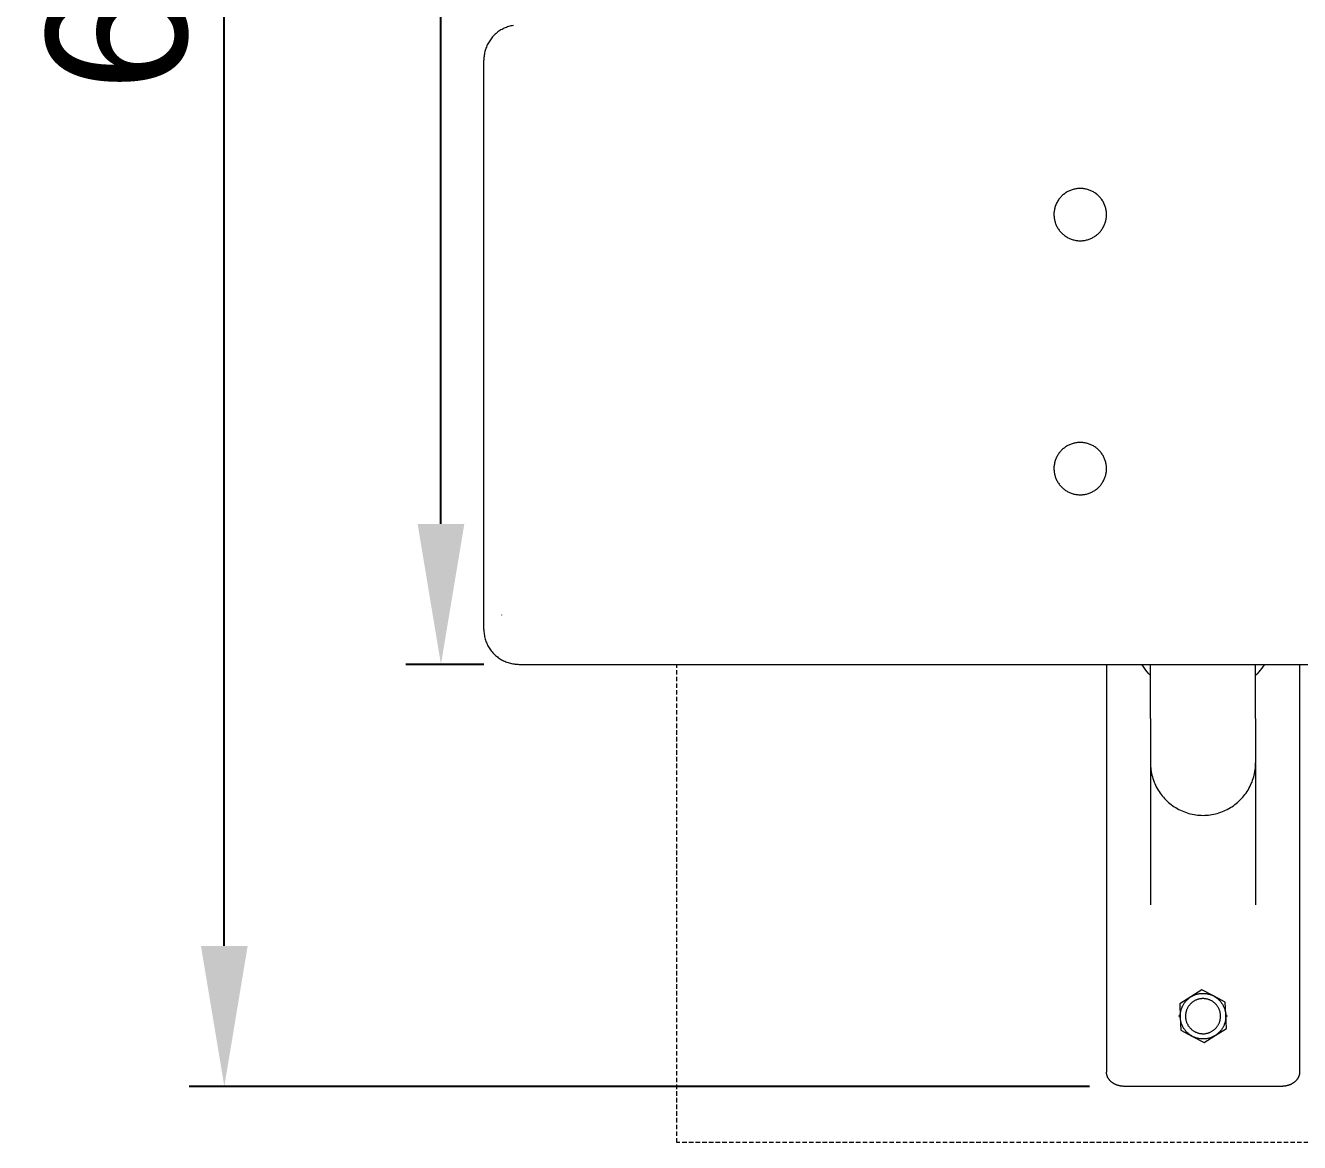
# Model space of a CAD drawing. Header units: millimetres. Extents: x -67 to 4862, y -244 to 3199.
# Drawn here: x -66.9 to 296.3, y 1028.8 to 1347.1 of the extents above; entities that cross this region are included whole.
import ezdxf

# ---------------------------------------------------------------- set-up
doc = ezdxf.new("R2010")
doc.units = ezdxf.units.MM
doc.linetypes.add('HIDDEN', pattern=[1.905, 1.27, -0.635])
for name, color, linetype, lineweight in [('ZANO_R', 7, 'Continuous', 0), ('ZANO_R_przerywana', 7, 'HIDDEN', 0), ('ZANO_W', 1, 'Continuous', 0)]:
    doc.layers.add(name, color=color, linetype=linetype, lineweight=lineweight)
doc.styles.add('Arial', font='arial.ttf')
doc.styles.get("Standard").update_dxf_attribs({"font": 'ARIALUNI.TTF'})
doc.dimstyles.new('pl i ang', dxfattribs={"dimtxt": 50, "dimasz": 50, "dimexe": 1.25, "dimexo": 0.625, "dimgap": 10, "dimtad": 1, "dimtoh": 1, "dimtxsty": 'Standard', "dimcen": 2.5, "dimclrd": 1, "dimclre": 1, "dimclrt": 1, "dimadec": 0, "dimazin": 0, "dimtfac": 1, "dimtmove": 0, "dimatfit": 3, "dimfxl": 1, "dimarcsym": 1})

# ---------------------------------------------------------------- blocks, each defined once
blk = doc.blocks.new('*D393')
at = {"layer": 'ZANO_W', "color": 1, "lineweight": -2}
for p, q in [((63.75, 1643.18), (41.53, 1643.18)), ((51.53, 1205.05), (51.53, 1603.18)), ((63.75, 1165.05), (41.53, 1165.05))]:
    blk.add_line(p, q, dxfattribs=at)
at = {"layer": 'ZANO_W', "color": 1}
for points in [[(58.2, 1603.18), (44.87, 1603.18), (51.53, 1643.18)], [(44.87, 1205.05), (58.2, 1205.05), (51.53, 1165.05)]]:
    blk.add_solid(points, dxfattribs=at)
at = {"layer": 'ZANO_W', "color": 1, "insert": (21.11, 1404.12), "char_height": 40, "attachment_point": 5, "rotation": 90, "style": 'Arial'}
blk.add_mtext('478', dxfattribs=at)
blk = doc.blocks.new('*D395')
at = {"layer": 'ZANO_W', "color": 1, "lineweight": -2}
for p, q in [((236.38, 1704.8), (-20.22, 1704.8)), ((-10.22, 1084.8), (-10.22, 1664.8)), ((236.38, 1044.8), (-20.22, 1044.8))]:
    blk.add_line(p, q, dxfattribs=at)
at = {"layer": 'ZANO_W', "color": 1}
for points in [[(-3.56, 1664.8), (-16.89, 1664.8), (-10.22, 1704.8)], [(-16.89, 1084.8), (-3.56, 1084.8), (-10.22, 1044.8)]]:
    blk.add_solid(points, dxfattribs=at)
at = {"layer": 'ZANO_W', "color": 1, "insert": (-40.65, 1374.8), "char_height": 40, "attachment_point": 5, "rotation": 90, "style": 'Arial'}
blk.add_mtext('660', dxfattribs=at)

msp = doc.modelspace()

# ---------------------------------------------------------------- linework, layer by layer
at = {"layer": 'ZANO_R'}
for p, q in [((66.26, 1343.85), (66.04, 1343.59)), ((66.49, 1344.1), (66.26, 1343.85)), ((66.73, 1344.35), (66.49, 1344.1)), ((66.98, 1344.58), (66.73, 1344.35)), ((67.24, 1344.81), (66.98, 1344.58)), ((67.5, 1345.03), (67.24, 1344.81)), ((67.78, 1345.24), (67.5, 1345.03)), ((68.05, 1345.44), (67.78, 1345.24)), ((68.34, 1345.63), (68.05, 1345.44)), ((68.63, 1345.81), (68.34, 1345.63)), ((68.93, 1345.98), (68.63, 1345.81)), ((69.24, 1346.14), (68.93, 1345.98)), ((69.54, 1346.29), (69.24, 1346.14)), ((69.86, 1346.43), (69.54, 1346.29)), ((70.18, 1346.56), (69.86, 1346.43)), ((70.5, 1346.67), (70.18, 1346.56)), ((70.83, 1346.78), (70.5, 1346.67)), ((71.16, 1346.87), (70.83, 1346.78)), ((71.49, 1346.96), (71.16, 1346.87)), ((71.83, 1347.03), (71.49, 1346.96)), ((72.17, 1347.09), (71.83, 1347.03)), ((64.23, 1340.29), (64.13, 1339.97)), ((64.34, 1340.62), (64.23, 1340.29)), ((64.47, 1340.94), (64.34, 1340.62)), ((64.6, 1341.26), (64.47, 1340.94)), ((64.74, 1341.57), (64.6, 1341.26)), ((64.9, 1341.88), (64.74, 1341.57)), ((65.06, 1342.18), (64.9, 1341.88)), ((65.24, 1342.47), (65.06, 1342.18)), ((65.42, 1342.76), (65.24, 1342.47)), ((65.62, 1343.04), (65.42, 1342.76)), ((65.82, 1343.32), (65.62, 1343.04)), ((66.04, 1343.59), (65.82, 1343.32)), ((63.76, 1337.6), (63.75, 1337.25)), ((63.75, 1178.49), (63.75, 1337.25)), ((63.78, 1337.94), (63.76, 1337.6)), ((63.81, 1338.28), (63.78, 1337.94)), ((63.85, 1338.62), (63.81, 1338.28)), ((63.9, 1338.96), (63.85, 1338.62)), ((63.97, 1339.3), (63.9, 1338.96)), ((64.04, 1339.63), (63.97, 1339.3)), ((64.13, 1339.97), (64.04, 1339.63)), ((230.94, 1300.11), (230.7, 1300.01)), ((230.95, 1300.11), (230.71, 1300.01)), ((231.19, 1300.2), (230.94, 1300.11)), ((231.19, 1300.21), (230.95, 1300.11)), ((231.44, 1300.29), (231.19, 1300.21)), ((231.44, 1300.29), (231.19, 1300.2)), ((231.69, 1300.37), (231.44, 1300.29)), ((231.69, 1300.37), (231.44, 1300.29)), ((231.94, 1300.44), (231.69, 1300.37)), ((231.94, 1300.43), (231.69, 1300.37)), ((232.2, 1300.49), (231.94, 1300.44)), ((232.19, 1300.49), (231.94, 1300.43)), ((232.45, 1300.54), (232.19, 1300.49)), ((232.45, 1300.54), (232.2, 1300.49)), ((232.71, 1300.58), (232.45, 1300.54)), ((232.71, 1300.58), (232.45, 1300.54)), ((232.97, 1300.61), (232.71, 1300.58)), ((232.97, 1300.61), (232.71, 1300.58)), ((233.23, 1300.64), (232.97, 1300.61)), ((233.23, 1300.64), (232.97, 1300.61)), ((233.49, 1300.65), (233.23, 1300.64)), ((233.49, 1300.65), (233.23, 1300.64)), ((233.75, 1300.65), (233.49, 1300.65)), ((233.75, 1300.65), (233.49, 1300.65)), ((234.01, 1300.65), (233.75, 1300.65)), ((234.01, 1300.65), (233.75, 1300.65)), ((234.27, 1300.64), (234.01, 1300.65)), ((234.28, 1300.64), (234.01, 1300.65)), ((234.53, 1300.61), (234.27, 1300.64)), ((234.54, 1300.61), (234.28, 1300.64)), ((234.79, 1300.58), (234.53, 1300.61)), ((234.8, 1300.58), (234.54, 1300.61)), ((235.05, 1300.54), (234.79, 1300.58)), ((235.05, 1300.54), (234.8, 1300.58)), ((235.31, 1300.49), (235.05, 1300.54)), ((235.31, 1300.49), (235.05, 1300.54)), ((235.56, 1300.44), (235.31, 1300.49)), ((235.57, 1300.43), (235.31, 1300.49)), ((235.82, 1300.37), (235.56, 1300.44)), ((235.82, 1300.37), (235.57, 1300.43)), ((236.07, 1300.29), (235.82, 1300.37)), ((236.07, 1300.29), (235.82, 1300.37)), ((236.31, 1300.21), (236.07, 1300.29)), ((236.32, 1300.2), (236.07, 1300.29)), ((236.56, 1300.11), (236.31, 1300.21)), ((236.56, 1300.11), (236.32, 1300.2)), ((236.8, 1300.01), (236.56, 1300.11)), ((236.8, 1300.01), (236.56, 1300.11)), ((227.01, 1296.45), (226.9, 1296.22)), ((227.02, 1296.47), (226.91, 1296.23)), ((227.13, 1296.69), (227.01, 1296.45)), ((227.14, 1296.7), (227.02, 1296.47)), ((227.26, 1296.92), (227.13, 1296.69)), ((227.26, 1296.93), (227.14, 1296.7)), ((227.4, 1297.15), (227.26, 1296.93)), ((227.39, 1297.14), (227.26, 1296.92)), ((227.53, 1297.36), (227.39, 1297.14)), ((227.54, 1297.37), (227.4, 1297.15)), ((227.68, 1297.57), (227.53, 1297.36)), ((227.69, 1297.58), (227.54, 1297.37)), ((227.84, 1297.78), (227.68, 1297.57)), ((227.85, 1297.79), (227.69, 1297.58)), ((228.01, 1297.98), (227.84, 1297.78)), ((228.01, 1297.99), (227.85, 1297.79)), ((228.19, 1298.19), (228.01, 1297.99)), ((228.18, 1298.18), (228.01, 1297.98)), ((228.36, 1298.37), (228.18, 1298.18)), ((228.36, 1298.38), (228.19, 1298.19)), ((228.55, 1298.57), (228.36, 1298.38)), ((228.54, 1298.56), (228.36, 1298.37)), ((228.73, 1298.74), (228.54, 1298.56)), ((228.74, 1298.74), (228.55, 1298.57)), ((228.93, 1298.91), (228.73, 1298.74)), ((228.94, 1298.91), (228.74, 1298.74)), ((229.14, 1299.07), (228.93, 1298.91)), ((229.14, 1299.08), (228.94, 1298.91)), ((229.35, 1299.23), (229.14, 1299.08)), ((229.35, 1299.23), (229.14, 1299.07)), ((229.57, 1299.38), (229.35, 1299.23)), ((229.56, 1299.38), (229.35, 1299.23)), ((229.78, 1299.52), (229.56, 1299.38)), ((229.78, 1299.53), (229.57, 1299.38)), ((230.01, 1299.66), (229.78, 1299.53)), ((230, 1299.65), (229.78, 1299.52)), ((230.23, 1299.78), (230, 1299.65)), ((230.24, 1299.79), (230.01, 1299.66)), ((230.47, 1299.9), (230.23, 1299.78)), ((230.47, 1299.9), (230.24, 1299.79)), ((230.71, 1300.01), (230.47, 1299.9)), ((230.7, 1300.01), (230.47, 1299.9)), ((237.03, 1299.9), (236.8, 1300.01)), ((237.04, 1299.9), (236.8, 1300.01)), ((237.27, 1299.79), (237.03, 1299.9)), ((237.27, 1299.78), (237.04, 1299.9)), ((237.5, 1299.66), (237.27, 1299.79)), ((237.5, 1299.65), (237.27, 1299.78)), ((237.72, 1299.53), (237.5, 1299.66)), ((237.73, 1299.52), (237.5, 1299.65)), ((237.94, 1299.38), (237.72, 1299.53)), ((237.95, 1299.38), (237.73, 1299.52)), ((238.15, 1299.23), (237.94, 1299.38)), ((238.16, 1299.23), (237.95, 1299.38)), ((238.36, 1299.08), (238.15, 1299.23)), ((238.37, 1299.07), (238.16, 1299.23)), ((238.57, 1298.91), (238.36, 1299.08)), ((238.57, 1298.91), (238.37, 1299.07)), ((238.76, 1298.74), (238.57, 1298.91)), ((238.77, 1298.74), (238.57, 1298.91)), ((238.96, 1298.57), (238.76, 1298.74)), ((238.96, 1298.56), (238.77, 1298.74)), ((239.14, 1298.38), (238.96, 1298.57)), ((239.15, 1298.37), (238.96, 1298.56)), ((239.32, 1298.19), (239.14, 1298.38)), ((239.33, 1298.18), (239.15, 1298.37)), ((239.49, 1297.99), (239.32, 1298.19)), ((239.5, 1297.98), (239.33, 1298.18)), ((239.66, 1297.79), (239.49, 1297.99)), ((239.66, 1297.78), (239.5, 1297.98)), ((239.81, 1297.58), (239.66, 1297.79)), ((239.82, 1297.57), (239.66, 1297.78)), ((239.96, 1297.37), (239.81, 1297.58)), ((239.97, 1297.36), (239.82, 1297.57)), ((240.11, 1297.15), (239.96, 1297.37)), ((240.11, 1297.14), (239.97, 1297.36)), ((240.24, 1296.93), (240.11, 1297.15)), ((240.25, 1296.92), (240.11, 1297.14)), ((240.37, 1296.7), (240.24, 1296.93)), ((240.38, 1296.69), (240.25, 1296.92)), ((240.49, 1296.47), (240.37, 1296.7)), ((240.5, 1296.45), (240.38, 1296.69)), ((240.6, 1296.23), (240.49, 1296.47)), ((240.61, 1296.22), (240.5, 1296.45)), ((226.26, 1293.45), (226.25, 1293.19)), ((226.25, 1293.19), (226.26, 1292.93)), ((226.27, 1293.71), (226.26, 1293.45)), ((226.26, 1292.93), (226.28, 1292.67)), ((226.3, 1293.97), (226.27, 1293.71)), ((226.33, 1294.23), (226.3, 1293.97)), ((226.37, 1294.49), (226.33, 1294.23)), ((226.42, 1294.74), (226.37, 1294.49)), ((226.48, 1295), (226.42, 1294.74)), ((226.49, 1295.06), (226.45, 1294.89)), ((226.55, 1295.25), (226.48, 1295)), ((226.54, 1295.23), (226.49, 1295.06)), ((226.62, 1295.49), (226.54, 1295.23)), ((226.62, 1295.5), (226.55, 1295.25)), ((226.71, 1295.75), (226.62, 1295.5)), ((226.7, 1295.73), (226.62, 1295.49)), ((226.8, 1295.98), (226.7, 1295.73)), ((226.8, 1295.99), (226.71, 1295.75)), ((226.91, 1296.23), (226.8, 1295.99)), ((226.9, 1296.22), (226.8, 1295.98)), ((240.7, 1295.99), (240.6, 1296.23)), ((240.71, 1295.98), (240.61, 1296.22)), ((240.8, 1295.75), (240.7, 1295.99)), ((240.8, 1295.73), (240.71, 1295.98)), ((240.88, 1295.5), (240.8, 1295.75)), ((240.89, 1295.49), (240.8, 1295.73)), ((240.96, 1295.25), (240.88, 1295.5)), ((240.97, 1295.23), (240.89, 1295.49)), ((241.03, 1295), (240.96, 1295.25)), ((241.01, 1295.06), (240.96, 1295.23)), ((241.05, 1294.89), (241.01, 1295.06)), ((241.09, 1294.74), (241.03, 1295)), ((241.14, 1294.49), (241.09, 1294.74)), ((241.18, 1294.23), (241.14, 1294.49)), ((241.21, 1293.97), (241.18, 1294.23)), ((241.23, 1293.71), (241.21, 1293.97)), ((241.25, 1293.45), (241.23, 1293.71)), ((241.23, 1292.67), (241.25, 1292.93)), ((241.25, 1293.19), (241.25, 1293.45)), ((241.25, 1292.93), (241.25, 1293.19)), ((226.28, 1292.67), (226.3, 1292.41)), ((226.3, 1292.41), (226.33, 1292.15)), ((226.33, 1292.15), (226.38, 1291.89)), ((226.38, 1291.89), (226.43, 1291.64)), ((226.43, 1291.64), (226.49, 1291.38)), ((226.49, 1291.38), (226.56, 1291.13)), ((226.56, 1291.13), (226.64, 1290.89)), ((226.64, 1290.89), (226.72, 1290.64)), ((226.72, 1290.64), (226.82, 1290.4)), ((226.82, 1290.4), (226.92, 1290.16)), ((226.92, 1290.16), (227.03, 1289.92)), ((227.03, 1289.92), (227.15, 1289.69)), ((227.15, 1289.69), (227.28, 1289.46)), ((227.28, 1289.46), (227.41, 1289.24)), ((227.41, 1289.24), (227.56, 1289.02)), ((239.95, 1289.02), (240.09, 1289.24)), ((240.09, 1289.24), (240.23, 1289.46)), ((240.23, 1289.46), (240.35, 1289.69)), ((240.35, 1289.69), (240.47, 1289.92)), ((240.47, 1289.92), (240.59, 1290.16)), ((240.59, 1290.16), (240.69, 1290.4)), ((240.69, 1290.4), (240.78, 1290.64)), ((240.78, 1290.64), (240.87, 1290.89)), ((240.87, 1290.89), (240.95, 1291.13)), ((240.95, 1291.13), (241.02, 1291.38)), ((241.02, 1291.38), (241.08, 1291.64)), ((241.08, 1291.64), (241.13, 1291.89)), ((241.13, 1291.89), (241.17, 1292.15)), ((241.17, 1292.15), (241.21, 1292.41)), ((241.21, 1292.41), (241.23, 1292.67)), ((227.56, 1289.02), (227.71, 1288.81)), ((227.71, 1288.81), (227.86, 1288.6)), ((227.86, 1288.6), (228.03, 1288.4)), ((228.03, 1288.4), (228.2, 1288.21)), ((228.2, 1288.21), (228.38, 1288.02)), ((228.38, 1288.02), (228.56, 1287.83)), ((228.56, 1287.83), (228.76, 1287.66)), ((228.76, 1287.66), (228.95, 1287.49)), ((228.95, 1287.49), (229.16, 1287.32)), ((229.16, 1287.32), (229.36, 1287.17)), ((229.36, 1287.17), (229.58, 1287.02)), ((229.58, 1287.02), (229.8, 1286.88)), ((229.8, 1286.88), (230.02, 1286.74)), ((230.02, 1286.74), (230.25, 1286.62)), ((230.25, 1286.62), (230.48, 1286.5)), ((230.48, 1286.5), (230.72, 1286.39)), ((230.72, 1286.39), (230.96, 1286.29)), ((230.96, 1286.29), (231.2, 1286.2)), ((231.2, 1286.2), (231.45, 1286.11)), ((231.45, 1286.11), (231.7, 1286.04)), ((231.7, 1286.04), (231.95, 1285.97)), ((231.95, 1285.97), (232.2, 1285.91)), ((232.2, 1285.91), (232.46, 1285.86)), ((232.46, 1285.86), (232.71, 1285.82)), ((232.71, 1285.82), (232.97, 1285.79)), ((232.97, 1285.79), (233.23, 1285.77)), ((233.23, 1285.77), (233.49, 1285.75)), ((233.49, 1285.75), (233.75, 1285.75)), ((233.75, 1285.75), (234.01, 1285.75)), ((234.01, 1285.75), (234.27, 1285.77)), ((234.27, 1285.77), (234.53, 1285.79)), ((234.53, 1285.79), (234.79, 1285.82)), ((234.79, 1285.82), (235.05, 1285.86)), ((235.05, 1285.86), (235.3, 1285.91)), ((235.3, 1285.91), (235.56, 1285.97)), ((235.56, 1285.97), (235.81, 1286.04)), ((235.81, 1286.04), (236.06, 1286.11)), ((236.06, 1286.11), (236.3, 1286.2)), ((236.3, 1286.2), (236.55, 1286.29)), ((236.55, 1286.29), (236.79, 1286.39)), ((236.79, 1286.39), (237.02, 1286.5)), ((237.02, 1286.5), (237.26, 1286.62)), ((237.26, 1286.62), (237.48, 1286.74)), ((237.48, 1286.74), (237.71, 1286.88)), ((237.71, 1286.88), (237.93, 1287.02)), ((237.93, 1287.02), (238.14, 1287.17)), ((238.14, 1287.17), (238.35, 1287.32)), ((238.35, 1287.32), (238.55, 1287.49)), ((238.55, 1287.49), (238.75, 1287.66)), ((238.75, 1287.66), (238.94, 1287.83)), ((238.94, 1287.83), (239.13, 1288.02)), ((239.13, 1288.02), (239.3, 1288.21)), ((239.3, 1288.21), (239.48, 1288.4)), ((239.48, 1288.4), (239.64, 1288.6)), ((239.64, 1288.6), (239.8, 1288.81)), ((239.8, 1288.81), (239.95, 1289.02)), ((230.47, 1227.51), (230.24, 1227.39)), ((230.71, 1227.62), (230.47, 1227.51)), ((230.95, 1227.72), (230.71, 1227.62)), ((231.19, 1227.82), (230.95, 1227.72)), ((231.44, 1227.9), (231.19, 1227.82)), ((231.69, 1227.98), (231.44, 1227.9)), ((231.94, 1228.04), (231.69, 1227.98)), ((232.2, 1228.1), (231.94, 1228.04)), ((232.45, 1228.15), (232.2, 1228.1)), ((232.71, 1228.19), (232.45, 1228.15)), ((232.97, 1228.22), (232.71, 1228.19)), ((233.23, 1228.24), (232.97, 1228.22)), ((233.49, 1228.26), (233.23, 1228.24)), ((233.75, 1228.26), (233.49, 1228.26)), ((234.01, 1228.26), (233.75, 1228.26)), ((234.27, 1228.24), (234.01, 1228.26)), ((234.53, 1228.22), (234.27, 1228.24)), ((234.79, 1228.19), (234.53, 1228.22)), ((235.05, 1228.15), (234.79, 1228.19)), ((235.31, 1228.1), (235.05, 1228.15)), ((235.56, 1228.04), (235.31, 1228.1)), ((235.82, 1227.98), (235.56, 1228.04)), ((236.07, 1227.9), (235.82, 1227.98)), ((236.31, 1227.82), (236.07, 1227.9)), ((236.56, 1227.72), (236.31, 1227.82)), ((236.8, 1227.62), (236.56, 1227.72)), ((237.03, 1227.51), (236.8, 1227.62)), ((237.27, 1227.39), (237.03, 1227.51)), ((226.91, 1223.84), (226.8, 1223.6)), ((227.02, 1224.07), (226.91, 1223.84)), ((227.14, 1224.31), (227.02, 1224.07)), ((227.26, 1224.53), (227.14, 1224.31)), ((227.4, 1224.76), (227.26, 1224.53)), ((227.54, 1224.98), (227.4, 1224.76)), ((227.69, 1225.19), (227.54, 1224.98)), ((227.85, 1225.4), (227.69, 1225.19)), ((228.01, 1225.6), (227.85, 1225.4)), ((228.19, 1225.8), (228.01, 1225.6)), ((228.36, 1225.99), (228.19, 1225.8)), ((228.55, 1226.17), (228.36, 1225.99)), ((228.74, 1226.35), (228.55, 1226.17)), ((228.94, 1226.52), (228.74, 1226.35)), ((229.14, 1226.69), (228.94, 1226.52)), ((229.35, 1226.84), (229.14, 1226.69)), ((229.57, 1226.99), (229.35, 1226.84)), ((229.78, 1227.13), (229.57, 1226.99)), ((230.01, 1227.27), (229.78, 1227.13)), ((230.24, 1227.39), (230.01, 1227.27)), ((237.5, 1227.27), (237.27, 1227.39)), ((237.72, 1227.13), (237.5, 1227.27)), ((237.94, 1226.99), (237.72, 1227.13)), ((238.15, 1226.84), (237.94, 1226.99)), ((238.36, 1226.69), (238.15, 1226.84)), ((238.57, 1226.52), (238.36, 1226.69)), ((238.76, 1226.35), (238.57, 1226.52)), ((238.96, 1226.17), (238.76, 1226.35)), ((239.14, 1225.99), (238.96, 1226.17)), ((239.32, 1225.8), (239.14, 1225.99)), ((239.49, 1225.6), (239.32, 1225.8)), ((239.66, 1225.4), (239.49, 1225.6)), ((239.81, 1225.19), (239.66, 1225.4)), ((239.96, 1224.98), (239.81, 1225.19)), ((240.11, 1224.76), (239.96, 1224.98)), ((240.24, 1224.53), (240.11, 1224.76)), ((240.37, 1224.31), (240.24, 1224.53)), ((240.49, 1224.07), (240.37, 1224.31)), ((240.6, 1223.84), (240.49, 1224.07)), ((240.7, 1223.6), (240.6, 1223.84)), ((226.26, 1221.06), (226.25, 1220.8)), ((226.25, 1220.8), (226.26, 1220.54)), ((226.27, 1221.32), (226.26, 1221.06)), ((226.26, 1220.54), (226.28, 1220.28)), ((226.3, 1221.58), (226.27, 1221.32)), ((226.28, 1220.28), (226.3, 1220.02)), ((226.33, 1221.84), (226.3, 1221.58)), ((226.37, 1222.09), (226.33, 1221.84)), ((226.42, 1222.35), (226.37, 1222.09)), ((226.48, 1222.61), (226.42, 1222.35)), ((226.49, 1222.67), (226.45, 1222.49)), ((226.55, 1222.86), (226.48, 1222.61)), ((226.54, 1222.84), (226.49, 1222.67)), ((226.62, 1223.11), (226.55, 1222.86)), ((226.71, 1223.35), (226.62, 1223.11)), ((226.8, 1223.6), (226.71, 1223.35)), ((240.8, 1223.35), (240.7, 1223.6)), ((240.88, 1223.11), (240.8, 1223.35)), ((240.96, 1222.86), (240.88, 1223.11)), ((241.03, 1222.61), (240.96, 1222.86)), ((241.01, 1222.67), (240.96, 1222.84)), ((241.05, 1222.49), (241.01, 1222.67)), ((241.09, 1222.35), (241.03, 1222.61)), ((241.14, 1222.09), (241.09, 1222.35)), ((241.18, 1221.84), (241.14, 1222.09)), ((241.21, 1221.58), (241.18, 1221.84)), ((241.23, 1221.32), (241.21, 1221.58)), ((241.21, 1220.02), (241.23, 1220.28)), ((241.25, 1221.06), (241.23, 1221.32)), ((241.23, 1220.28), (241.25, 1220.54)), ((241.25, 1220.8), (241.25, 1221.06)), ((241.25, 1220.54), (241.25, 1220.8)), ((226.3, 1220.02), (226.33, 1219.76)), ((226.33, 1219.76), (226.38, 1219.5)), ((226.38, 1219.5), (226.43, 1219.25)), ((226.43, 1219.25), (226.49, 1218.99)), ((226.49, 1218.99), (226.56, 1218.74)), ((226.56, 1218.74), (226.64, 1218.49)), ((226.64, 1218.49), (226.72, 1218.25)), ((226.72, 1218.25), (226.82, 1218)), ((226.82, 1218), (226.92, 1217.77)), ((226.92, 1217.77), (227.03, 1217.53)), ((227.03, 1217.53), (227.15, 1217.3)), ((227.15, 1217.3), (227.28, 1217.07)), ((227.28, 1217.07), (227.41, 1216.85)), ((227.41, 1216.85), (227.56, 1216.63)), ((227.56, 1216.63), (227.71, 1216.42)), ((239.8, 1216.42), (239.95, 1216.63)), ((239.95, 1216.63), (240.09, 1216.85)), ((240.09, 1216.85), (240.23, 1217.07)), ((240.23, 1217.07), (240.35, 1217.3)), ((240.35, 1217.3), (240.47, 1217.53)), ((240.47, 1217.53), (240.59, 1217.77)), ((240.59, 1217.77), (240.69, 1218)), ((240.69, 1218), (240.78, 1218.25)), ((240.78, 1218.25), (240.87, 1218.49)), ((240.87, 1218.49), (240.95, 1218.74)), ((240.95, 1218.74), (241.02, 1218.99)), ((241.02, 1218.99), (241.08, 1219.25)), ((241.08, 1219.25), (241.13, 1219.5)), ((241.13, 1219.5), (241.17, 1219.76)), ((241.17, 1219.76), (241.21, 1220.02)), ((227.71, 1216.42), (227.86, 1216.21)), ((227.86, 1216.21), (228.03, 1216.01)), ((228.03, 1216.01), (228.2, 1215.81)), ((228.2, 1215.81), (228.38, 1215.62)), ((228.38, 1215.62), (228.56, 1215.44)), ((228.56, 1215.44), (228.76, 1215.26)), ((228.76, 1215.26), (228.95, 1215.09)), ((228.95, 1215.09), (229.16, 1214.93)), ((229.16, 1214.93), (229.36, 1214.78)), ((229.36, 1214.78), (229.58, 1214.63)), ((229.58, 1214.63), (229.8, 1214.49)), ((229.8, 1214.49), (230.02, 1214.35)), ((230.02, 1214.35), (230.25, 1214.23)), ((230.25, 1214.23), (230.48, 1214.11)), ((230.48, 1214.11), (230.72, 1214)), ((230.72, 1214), (230.96, 1213.9)), ((230.96, 1213.9), (231.2, 1213.81)), ((231.2, 1213.81), (231.45, 1213.72)), ((231.45, 1213.72), (231.7, 1213.65)), ((231.7, 1213.65), (231.95, 1213.58)), ((231.95, 1213.58), (232.2, 1213.52)), ((232.2, 1213.52), (232.46, 1213.47)), ((232.46, 1213.47), (232.71, 1213.43)), ((232.71, 1213.43), (232.97, 1213.4)), ((232.97, 1213.4), (233.23, 1213.38)), ((233.23, 1213.38), (233.49, 1213.36)), ((233.49, 1213.36), (233.75, 1213.36)), ((233.75, 1213.36), (234.01, 1213.36)), ((234.01, 1213.36), (234.27, 1213.38)), ((234.27, 1213.38), (234.53, 1213.4)), ((234.53, 1213.4), (234.79, 1213.43)), ((234.79, 1213.43), (235.05, 1213.47)), ((235.05, 1213.47), (235.3, 1213.52)), ((235.3, 1213.52), (235.56, 1213.58)), ((235.56, 1213.58), (235.81, 1213.65)), ((235.81, 1213.65), (236.06, 1213.72)), ((236.06, 1213.72), (236.3, 1213.81)), ((236.3, 1213.81), (236.55, 1213.9)), ((236.55, 1213.9), (236.79, 1214)), ((236.79, 1214), (237.02, 1214.11)), ((237.02, 1214.11), (237.26, 1214.23)), ((237.26, 1214.23), (237.48, 1214.35)), ((237.48, 1214.35), (237.71, 1214.49)), ((237.71, 1214.49), (237.93, 1214.63)), ((237.93, 1214.63), (238.14, 1214.78)), ((238.14, 1214.78), (238.35, 1214.93)), ((238.35, 1214.93), (238.55, 1215.09)), ((238.55, 1215.09), (238.75, 1215.26)), ((238.75, 1215.26), (238.94, 1215.44)), ((238.94, 1215.44), (239.13, 1215.62)), ((239.13, 1215.62), (239.3, 1215.81)), ((239.3, 1215.81), (239.48, 1216.01)), ((239.48, 1216.01), (239.64, 1216.21)), ((239.64, 1216.21), (239.8, 1216.42)), ((63.75, 1175.02), (63.75, 1178.49)), ((68.75, 1179.11), (68.75, 1179.05)), ((63.75, 1175.02), (63.76, 1174.67)), ((63.76, 1174.67), (63.78, 1174.32)), ((63.78, 1174.32), (63.81, 1173.97)), ((63.81, 1173.97), (63.85, 1173.63)), ((63.85, 1173.63), (63.91, 1173.28)), ((63.91, 1173.28), (63.97, 1172.94)), ((63.97, 1172.94), (64.05, 1172.6)), ((64.05, 1172.6), (64.14, 1172.27)), ((64.14, 1172.27), (64.25, 1171.93)), ((64.25, 1171.93), (64.36, 1171.6)), ((64.36, 1171.6), (64.49, 1171.28)), ((64.49, 1171.28), (64.62, 1170.96)), ((64.62, 1170.96), (64.77, 1170.64)), ((64.77, 1170.64), (64.93, 1170.33)), ((64.93, 1170.33), (65.1, 1170.03)), ((65.1, 1170.03), (65.28, 1169.73)), ((65.28, 1169.73), (65.47, 1169.44)), ((65.47, 1169.44), (65.67, 1169.15)), ((65.67, 1169.15), (65.88, 1168.87)), ((65.88, 1168.87), (66.1, 1168.6)), ((66.1, 1168.6), (66.33, 1168.34)), ((66.33, 1168.34), (66.57, 1168.09)), ((66.57, 1168.09), (66.81, 1167.84)), ((66.81, 1167.84), (67.07, 1167.6)), ((67.07, 1167.6), (67.33, 1167.38)), ((67.33, 1167.38), (67.6, 1167.16)), ((67.6, 1167.16), (67.88, 1166.95)), ((67.88, 1166.95), (68.17, 1166.75)), ((68.17, 1166.75), (68.46, 1166.56)), ((68.46, 1166.56), (68.76, 1166.38)), ((68.76, 1166.38), (69.06, 1166.21)), ((69.06, 1166.21), (69.38, 1166.06)), ((69.38, 1166.06), (69.69, 1165.91)), ((69.69, 1165.91), (70.01, 1165.77)), ((70.01, 1165.77), (70.34, 1165.65)), ((70.34, 1165.65), (70.67, 1165.54)), ((70.67, 1165.54), (71, 1165.44)), ((71, 1165.44), (71.34, 1165.35)), ((71.34, 1165.35), (71.68, 1165.27)), ((71.68, 1165.27), (72.02, 1165.2)), ((72.02, 1165.2), (72.36, 1165.15)), ((72.36, 1165.15), (72.71, 1165.11)), ((72.71, 1165.11), (73.06, 1165.08)), ((73.06, 1165.08), (73.4, 1165.06)), ((73.4, 1165.06), (73.75, 1165.05)), ((73.75, 1165.05), (418.75, 1165.05)), ((241.25, 1165.05), (241.25, 1079.8)), ((251.64, 1164.49), (251.26, 1165.05)), ((252.02, 1163.94), (251.64, 1164.49)), ((252.43, 1163.41), (252.02, 1163.94)), ((252.86, 1162.88), (252.43, 1163.41)), ((253.3, 1162.37), (252.86, 1162.88)), ((253.75, 1161.88), (253.3, 1162.37)), ((253.75, 1149.6), (253.75, 1165.05)), ((283.75, 1149.6), (283.75, 1165.05)), ((284.21, 1162.37), (283.75, 1161.88)), ((284.65, 1162.88), (284.21, 1162.37)), ((285.07, 1163.41), (284.65, 1162.88)), ((285.48, 1163.94), (285.07, 1163.41)), ((285.87, 1164.49), (285.48, 1163.94)), ((286.24, 1165.05), (285.87, 1164.49)), ((296.25, 1165.05), (296.25, 1079.8)), ((253.75, 1149.6), (253.75, 1137.02)), ((283.75, 1149.6), (283.75, 1137.02)), ((253.75, 1137.24), (253.75, 1137.24)), ((253.75, 1137.02), (253.75, 1096.52)), ((253.75, 1137.02), (253.76, 1136.51)), ((283.74, 1136.51), (283.75, 1137.02)), ((283.75, 1136.8), (283.75, 1096.52)), ((253.76, 1136.51), (253.79, 1136)), ((253.79, 1136), (253.83, 1135.49)), ((253.83, 1135.49), (253.89, 1134.98)), ((253.89, 1134.98), (253.97, 1134.47)), ((253.97, 1134.47), (254.07, 1133.97)), ((254.07, 1133.97), (254.18, 1133.47)), ((254.18, 1133.47), (254.31, 1132.98)), ((283.2, 1132.98), (283.33, 1133.47)), ((283.33, 1133.47), (283.44, 1133.97)), ((283.44, 1133.97), (283.53, 1134.47)), ((283.53, 1134.47), (283.61, 1134.98)), ((283.61, 1134.98), (283.67, 1135.49)), ((283.67, 1135.49), (283.72, 1136)), ((283.72, 1136), (283.74, 1136.51)), ((254.31, 1132.98), (254.46, 1132.48)), ((254.46, 1132.48), (254.62, 1132)), ((254.62, 1132), (254.8, 1131.52)), ((254.8, 1131.52), (254.99, 1131.05)), ((254.99, 1131.05), (255.21, 1130.58)), ((255.21, 1130.58), (255.43, 1130.12)), ((255.43, 1130.12), (255.68, 1129.67)), ((255.68, 1129.67), (255.94, 1129.23)), ((281.57, 1129.23), (281.83, 1129.67)), ((281.83, 1129.67), (282.07, 1130.12)), ((282.07, 1130.12), (282.3, 1130.58)), ((282.3, 1130.58), (282.51, 1131.05)), ((282.51, 1131.05), (282.71, 1131.52)), ((282.71, 1131.52), (282.89, 1132)), ((282.89, 1132), (283.05, 1132.48)), ((283.05, 1132.48), (283.2, 1132.98)), ((255.94, 1129.23), (256.21, 1128.8)), ((256.21, 1128.8), (256.5, 1128.37)), ((256.5, 1128.37), (256.8, 1127.96)), ((256.8, 1127.96), (257.12, 1127.56)), ((257.12, 1127.56), (257.45, 1127.16)), ((257.45, 1127.16), (257.79, 1126.78)), ((257.79, 1126.78), (258.15, 1126.42)), ((258.15, 1126.42), (258.51, 1126.06)), ((258.51, 1126.06), (258.89, 1125.72)), ((278.61, 1125.72), (278.99, 1126.06)), ((278.99, 1126.06), (279.36, 1126.42)), ((279.36, 1126.42), (279.72, 1126.78)), ((279.72, 1126.78), (280.06, 1127.16)), ((280.06, 1127.16), (280.39, 1127.56)), ((280.39, 1127.56), (280.7, 1127.96)), ((280.7, 1127.96), (281.01, 1128.37)), ((281.01, 1128.37), (281.3, 1128.8)), ((281.3, 1128.8), (281.57, 1129.23)), ((258.89, 1125.72), (259.29, 1125.39)), ((259.29, 1125.39), (259.69, 1125.07)), ((259.69, 1125.07), (260.1, 1124.77)), ((260.1, 1124.77), (260.53, 1124.48)), ((260.53, 1124.48), (260.96, 1124.21)), ((260.96, 1124.21), (261.4, 1123.95)), ((261.4, 1123.95), (261.85, 1123.7)), ((261.85, 1123.7), (262.31, 1123.48)), ((262.31, 1123.48), (262.78, 1123.26)), ((262.78, 1123.26), (263.25, 1123.07)), ((263.25, 1123.07), (263.73, 1122.89)), ((263.73, 1122.89), (264.21, 1122.73)), ((264.21, 1122.73), (264.71, 1122.58)), ((264.71, 1122.58), (265.2, 1122.45)), ((265.2, 1122.45), (265.7, 1122.34)), ((265.7, 1122.34), (266.2, 1122.24)), ((266.2, 1122.24), (266.71, 1122.16)), ((266.71, 1122.16), (267.22, 1122.1)), ((270.29, 1122.1), (270.8, 1122.16)), ((270.8, 1122.16), (271.3, 1122.24)), ((271.3, 1122.24), (271.8, 1122.34)), ((271.8, 1122.34), (272.3, 1122.45)), ((272.3, 1122.45), (272.8, 1122.58)), ((272.8, 1122.58), (273.29, 1122.73)), ((273.29, 1122.73), (273.78, 1122.89)), ((273.78, 1122.89), (274.26, 1123.07)), ((274.26, 1123.07), (274.73, 1123.26)), ((274.73, 1123.26), (275.19, 1123.48)), ((275.19, 1123.48), (275.65, 1123.7)), ((275.65, 1123.7), (276.1, 1123.95)), ((276.1, 1123.95), (276.55, 1124.21)), ((276.55, 1124.21), (276.98, 1124.48)), ((276.98, 1124.48), (277.4, 1124.77)), ((277.4, 1124.77), (277.82, 1125.07)), ((277.82, 1125.07), (278.22, 1125.39)), ((278.22, 1125.39), (278.61, 1125.72)), ((267.22, 1122.1), (267.73, 1122.06)), ((267.73, 1122.06), (268.24, 1122.03)), ((268.24, 1122.03), (268.75, 1122.02)), ((268.75, 1122.02), (269.26, 1122.03)), ((269.26, 1122.03), (269.78, 1122.06)), ((269.78, 1122.06), (270.29, 1122.1)), ((241.25, 1079.8), (241.25, 1048.8)), ((296.25, 1079.8), (296.25, 1048.8)), ((268.45, 1072.3), (265.28, 1070.29)), ((268.38, 1071.29), (268.6, 1071.3)), ((271.78, 1070.55), (268.45, 1072.3)), ((268.6, 1071.3), (268.82, 1071.3)), ((268.82, 1071.3), (269.04, 1071.29)), ((269.04, 1071.29), (269.26, 1071.28)), ((265.28, 1070.29), (262.11, 1068.29)), ((262.11, 1068.29), (262.26, 1064.54)), ((262.85, 1067.52), (262.95, 1067.72)), ((262.95, 1067.72), (263.05, 1067.92)), ((263.05, 1067.92), (263.16, 1068.11)), ((263.16, 1068.11), (263.27, 1068.29)), ((263.27, 1068.29), (263.39, 1068.48)), ((263.39, 1068.48), (263.52, 1068.66)), ((263.52, 1068.66), (263.66, 1068.83)), ((263.66, 1068.83), (263.79, 1069)), ((263.79, 1069), (263.94, 1069.17)), ((263.94, 1069.17), (264.09, 1069.33)), ((264.09, 1069.33), (264.25, 1069.48)), ((264.25, 1069.48), (264.41, 1069.63)), ((264.41, 1069.63), (264.57, 1069.77)), ((264.57, 1069.77), (264.74, 1069.91)), ((264.74, 1067.78), (264.64, 1067.64)), ((264.74, 1069.91), (264.92, 1070.04)), ((264.85, 1067.92), (264.74, 1067.78)), ((264.96, 1068.05), (264.85, 1067.92)), ((264.92, 1070.04), (265.1, 1070.17)), ((265.07, 1068.18), (264.96, 1068.05)), ((265.19, 1068.31), (265.07, 1068.18)), ((265.1, 1070.17), (265.28, 1070.29)), ((265.32, 1068.43), (265.19, 1068.31)), ((265.28, 1070.29), (265.47, 1070.41)), ((265.45, 1068.55), (265.32, 1068.43)), ((265.58, 1068.66), (265.45, 1068.55)), ((265.47, 1070.41), (265.66, 1070.51)), ((265.71, 1068.77), (265.58, 1068.66)), ((265.66, 1070.51), (265.85, 1070.61)), ((265.85, 1068.87), (265.71, 1068.77)), ((265.85, 1070.61), (266.05, 1070.71)), ((266, 1068.97), (265.85, 1068.87)), ((266.14, 1069.06), (266, 1068.97)), ((266.05, 1070.71), (266.25, 1070.8)), ((266.29, 1069.15), (266.14, 1069.06)), ((266.25, 1070.8), (266.46, 1070.88)), ((266.45, 1069.23), (266.29, 1069.15)), ((266.6, 1069.31), (266.45, 1069.23)), ((266.46, 1070.88), (266.66, 1070.95)), ((266.76, 1069.38), (266.6, 1069.31)), ((266.66, 1070.95), (266.87, 1071.02)), ((266.92, 1069.45), (266.76, 1069.38)), ((266.87, 1071.02), (267.08, 1071.08)), ((267.08, 1069.51), (266.92, 1069.45)), ((267.08, 1071.08), (267.3, 1071.13)), ((267.25, 1069.56), (267.08, 1069.51)), ((267.41, 1069.61), (267.25, 1069.56)), ((267.3, 1071.13), (267.51, 1071.18)), ((267.58, 1069.66), (267.41, 1069.61)), ((267.51, 1071.18), (267.73, 1071.22)), ((267.75, 1069.7), (267.58, 1069.66)), ((267.73, 1071.22), (267.95, 1071.25)), ((267.92, 1069.73), (267.75, 1069.7)), ((268.09, 1069.75), (267.92, 1069.73)), ((267.95, 1071.25), (268.16, 1071.27)), ((268.27, 1069.77), (268.09, 1069.75)), ((268.16, 1071.27), (268.38, 1071.29)), ((268.44, 1069.79), (268.27, 1069.77)), ((268.61, 1069.79), (268.44, 1069.79)), ((268.78, 1069.8), (268.61, 1069.79)), ((268.96, 1069.79), (268.78, 1069.8)), ((269.13, 1069.78), (268.96, 1069.79)), ((269.3, 1069.77), (269.13, 1069.78)), ((269.26, 1071.28), (269.48, 1071.26)), ((269.48, 1069.74), (269.3, 1069.77)), ((269.48, 1071.26), (269.7, 1071.23)), ((269.65, 1069.72), (269.48, 1069.74)), ((269.82, 1069.68), (269.65, 1069.72)), ((269.7, 1071.23), (269.91, 1071.19)), ((269.99, 1069.64), (269.82, 1069.68)), ((269.91, 1071.19), (270.13, 1071.15)), ((270.15, 1069.6), (269.99, 1069.64)), ((270.13, 1071.15), (270.34, 1071.1)), ((270.32, 1069.54), (270.15, 1069.6)), ((270.48, 1069.49), (270.32, 1069.54)), ((270.34, 1071.1), (270.56, 1071.04)), ((270.65, 1069.42), (270.48, 1069.49)), ((270.56, 1071.04), (270.76, 1070.98)), ((270.81, 1069.36), (270.65, 1069.42)), ((270.76, 1070.98), (270.97, 1070.91)), ((270.96, 1069.28), (270.81, 1069.36)), ((271.12, 1069.2), (270.96, 1069.28)), ((270.97, 1070.91), (271.18, 1070.83)), ((271.27, 1069.12), (271.12, 1069.2)), ((271.18, 1070.83), (271.38, 1070.74)), ((271.42, 1069.03), (271.27, 1069.12)), ((271.38, 1070.74), (271.58, 1070.65)), ((271.56, 1068.93), (271.42, 1069.03)), ((271.7, 1068.83), (271.56, 1068.93)), ((271.58, 1070.65), (271.78, 1070.55)), ((271.84, 1068.73), (271.7, 1068.83)), ((271.78, 1070.55), (271.97, 1070.45)), ((275.1, 1068.81), (271.78, 1070.55)), ((271.98, 1068.62), (271.84, 1068.73)), ((271.97, 1070.45), (272.16, 1070.33)), ((272.11, 1068.5), (271.98, 1068.62)), ((272.23, 1068.39), (272.11, 1068.5)), ((272.16, 1070.33), (272.34, 1070.22)), ((272.36, 1068.26), (272.23, 1068.39)), ((272.34, 1070.22), (272.52, 1070.09)), ((272.47, 1068.14), (272.36, 1068.26)), ((272.59, 1068), (272.47, 1068.14)), ((272.52, 1070.09), (272.7, 1069.96)), ((272.7, 1067.87), (272.59, 1068)), ((272.7, 1069.96), (272.87, 1069.83)), ((272.8, 1067.73), (272.7, 1067.87)), ((272.9, 1067.59), (272.8, 1067.73)), ((272.87, 1069.83), (273.04, 1069.68)), ((273.04, 1069.68), (273.2, 1069.54)), ((273.2, 1069.54), (273.36, 1069.38)), ((273.36, 1069.38), (273.51, 1069.22)), ((273.51, 1069.22), (273.66, 1069.06)), ((273.66, 1069.06), (273.8, 1068.89)), ((273.8, 1068.89), (273.94, 1068.72)), ((273.94, 1068.72), (274.06, 1068.54)), ((274.06, 1068.54), (274.19, 1068.36)), ((274.19, 1068.36), (274.31, 1068.18)), ((274.31, 1068.18), (274.42, 1067.99)), ((274.42, 1067.99), (274.52, 1067.79)), ((274.52, 1067.79), (274.62, 1067.6)), ((275.25, 1065.06), (275.1, 1068.81)), ((262.25, 1064.8), (261.75, 1064.8)), ((262.25, 1064.76), (262.26, 1064.98)), ((262.26, 1064.54), (262.25, 1064.76)), ((262.26, 1065.2), (262.28, 1065.41)), ((262.26, 1064.98), (262.26, 1065.2)), ((262.27, 1064.32), (262.26, 1064.54)), ((262.26, 1064.54), (262.41, 1060.79)), ((262.29, 1064.1), (262.27, 1064.32)), ((262.28, 1065.41), (262.31, 1065.63)), ((262.32, 1063.88), (262.29, 1064.1)), ((262.31, 1065.63), (262.34, 1065.85)), ((262.34, 1065.85), (262.38, 1066.07)), ((262.38, 1066.07), (262.42, 1066.28)), ((262.42, 1066.28), (262.48, 1066.49)), ((262.48, 1066.49), (262.54, 1066.7)), ((262.54, 1066.7), (262.61, 1066.91)), ((262.61, 1066.91), (262.68, 1067.12)), ((262.68, 1067.12), (262.76, 1067.32)), ((262.76, 1067.32), (262.85, 1067.52)), ((263.76, 1065.05), (263.75, 1064.87)), ((263.75, 1064.87), (263.75, 1064.7)), ((263.75, 1064.7), (263.76, 1064.53)), ((263.77, 1065.22), (263.76, 1065.05)), ((263.76, 1064.53), (263.77, 1064.35)), ((263.79, 1065.39), (263.77, 1065.22)), ((263.77, 1064.35), (263.79, 1064.18)), ((263.81, 1065.56), (263.79, 1065.39)), ((263.79, 1064.18), (263.82, 1064.01)), ((263.84, 1065.73), (263.81, 1065.56)), ((263.88, 1065.9), (263.84, 1065.73)), ((263.92, 1066.07), (263.88, 1065.9)), ((263.97, 1066.24), (263.92, 1066.07)), ((264.02, 1066.41), (263.97, 1066.24)), ((264.08, 1066.57), (264.02, 1066.41)), ((264.14, 1066.73), (264.08, 1066.57)), ((264.21, 1066.89), (264.14, 1066.73)), ((264.29, 1067.05), (264.21, 1066.89)), ((264.37, 1067.2), (264.29, 1067.05)), ((264.45, 1067.35), (264.37, 1067.2)), ((264.54, 1067.5), (264.45, 1067.35)), ((264.64, 1067.64), (264.54, 1067.5)), ((273, 1067.44), (272.9, 1067.59)), ((273.08, 1067.29), (273, 1067.44)), ((273.17, 1067.14), (273.08, 1067.29)), ((273.25, 1066.99), (273.17, 1067.14)), ((273.32, 1066.83), (273.25, 1066.99)), ((273.39, 1066.67), (273.32, 1066.83)), ((273.45, 1066.51), (273.39, 1066.67)), ((273.51, 1066.34), (273.45, 1066.51)), ((273.56, 1066.18), (273.51, 1066.34)), ((273.6, 1066.01), (273.56, 1066.18)), ((273.64, 1065.84), (273.6, 1066.01)), ((273.68, 1065.67), (273.64, 1065.84)), ((273.7, 1065.5), (273.68, 1065.67)), ((273.68, 1063.94), (273.71, 1064.12)), ((273.72, 1065.33), (273.7, 1065.5)), ((273.71, 1064.12), (273.73, 1064.29)), ((273.74, 1065.15), (273.72, 1065.33)), ((273.73, 1064.29), (273.74, 1064.46)), ((273.75, 1064.98), (273.74, 1065.15)), ((273.74, 1064.46), (273.75, 1064.63)), ((273.75, 1064.81), (273.75, 1064.98)), ((273.75, 1064.63), (273.75, 1064.81)), ((274.62, 1067.6), (274.71, 1067.4)), ((274.71, 1067.4), (274.79, 1067.19)), ((274.79, 1067.19), (274.87, 1066.99)), ((274.87, 1066.99), (274.94, 1066.78)), ((274.94, 1066.78), (275.01, 1066.57)), ((275.01, 1066.57), (275.06, 1066.36)), ((275.06, 1066.36), (275.11, 1066.14)), ((275.11, 1066.14), (275.15, 1065.93)), ((275.15, 1065.93), (275.19, 1065.71)), ((275.19, 1065.71), (275.22, 1065.49)), ((275.22, 1064.18), (275.2, 1063.96)), ((275.22, 1065.49), (275.23, 1065.28)), ((275.24, 1064.4), (275.22, 1064.18)), ((275.23, 1065.28), (275.25, 1065.06)), ((275.25, 1064.62), (275.24, 1064.4)), ((275.25, 1065.06), (275.25, 1064.84)), ((275.4, 1061.31), (275.25, 1065.06)), ((275.25, 1064.84), (275.25, 1064.62)), ((275.75, 1064.8), (275.26, 1064.8)), ((262.35, 1063.66), (262.32, 1063.88)), ((262.39, 1063.45), (262.35, 1063.66)), ((262.44, 1063.24), (262.39, 1063.45)), ((262.41, 1060.79), (265.73, 1059.04)), ((262.5, 1063.02), (262.44, 1063.24)), ((262.56, 1062.81), (262.5, 1063.02)), ((262.63, 1062.6), (262.56, 1062.81)), ((262.71, 1062.4), (262.63, 1062.6)), ((262.8, 1062.2), (262.71, 1062.4)), ((262.89, 1062), (262.8, 1062.2)), ((262.98, 1061.8), (262.89, 1062)), ((263.09, 1061.61), (262.98, 1061.8)), ((263.2, 1061.42), (263.09, 1061.61)), ((263.32, 1061.23), (263.2, 1061.42)), ((263.44, 1061.05), (263.32, 1061.23)), ((263.57, 1060.87), (263.44, 1061.05)), ((263.71, 1060.7), (263.57, 1060.87)), ((263.85, 1060.53), (263.71, 1060.7)), ((263.82, 1064.01), (263.85, 1063.84)), ((263.85, 1063.84), (263.88, 1063.67)), ((263.99, 1060.37), (263.85, 1060.53)), ((263.88, 1063.67), (263.92, 1063.5)), ((263.92, 1063.5), (263.97, 1063.33)), ((263.97, 1063.33), (264.03, 1063.17)), ((264.03, 1063.17), (264.08, 1063)), ((264.08, 1063), (264.15, 1062.84)), ((264.15, 1062.84), (264.22, 1062.68)), ((264.22, 1062.68), (264.3, 1062.53)), ((264.3, 1062.53), (264.38, 1062.38)), ((264.38, 1062.38), (264.46, 1062.23)), ((264.46, 1062.23), (264.56, 1062.08)), ((264.56, 1062.08), (264.65, 1061.93)), ((264.65, 1061.93), (264.76, 1061.79)), ((264.76, 1061.79), (264.86, 1061.66)), ((264.86, 1061.66), (264.97, 1061.52)), ((264.97, 1061.52), (265.09, 1061.39)), ((265.09, 1061.39), (265.21, 1061.27)), ((265.21, 1061.27), (265.33, 1061.15)), ((265.33, 1061.15), (265.46, 1061.03)), ((265.46, 1061.03), (265.6, 1060.92)), ((265.6, 1060.92), (265.73, 1060.81)), ((265.73, 1060.81), (265.87, 1060.71)), ((265.87, 1060.71), (266.02, 1060.61)), ((266.02, 1060.61), (266.16, 1060.52)), ((266.16, 1060.52), (266.31, 1060.43)), ((266.31, 1060.43), (266.47, 1060.35)), ((270.98, 1060.32), (271.14, 1060.4)), ((271.14, 1060.4), (271.29, 1060.49)), ((271.29, 1060.49), (271.44, 1060.58)), ((271.44, 1060.58), (271.58, 1060.67)), ((271.58, 1060.67), (271.72, 1060.77)), ((271.72, 1060.77), (271.86, 1060.88)), ((271.86, 1060.88), (271.99, 1060.99)), ((271.99, 1060.99), (272.12, 1061.1)), ((272.12, 1061.1), (272.25, 1061.22)), ((272.22, 1059.3), (275.4, 1061.31)), ((272.25, 1061.22), (272.37, 1061.35)), ((272.37, 1061.35), (272.49, 1061.47)), ((272.49, 1061.47), (272.6, 1061.61)), ((272.6, 1061.61), (272.71, 1061.74)), ((272.71, 1061.74), (272.81, 1061.88)), ((272.81, 1061.88), (272.91, 1062.02)), ((272.91, 1062.02), (273.01, 1062.17)), ((273.01, 1062.17), (273.1, 1062.32)), ((273.1, 1062.32), (273.18, 1062.47)), ((273.18, 1062.47), (273.26, 1062.63)), ((273.26, 1062.63), (273.33, 1062.78)), ((273.33, 1062.78), (273.4, 1062.94)), ((273.4, 1062.94), (273.46, 1063.11)), ((273.57, 1060.43), (273.42, 1060.27)), ((273.46, 1063.11), (273.51, 1063.27)), ((273.51, 1063.27), (273.56, 1063.44)), ((273.56, 1063.44), (273.61, 1063.6)), ((273.71, 1060.59), (273.57, 1060.43)), ((273.61, 1063.6), (273.65, 1063.77)), ((273.65, 1063.77), (273.68, 1063.94)), ((273.85, 1060.76), (273.71, 1060.59)), ((273.98, 1060.94), (273.85, 1060.76)), ((274.11, 1061.12), (273.98, 1060.94)), ((274.23, 1061.3), (274.11, 1061.12)), ((274.35, 1061.49), (274.23, 1061.3)), ((274.46, 1061.68), (274.35, 1061.49)), ((274.56, 1061.87), (274.46, 1061.68)), ((274.65, 1062.07), (274.56, 1061.87)), ((274.74, 1062.27), (274.65, 1062.07)), ((274.82, 1062.47), (274.74, 1062.27)), ((274.9, 1062.68), (274.82, 1062.47)), ((274.97, 1062.89), (274.9, 1062.68)), ((275.03, 1063.1), (274.97, 1062.89)), ((275.08, 1063.31), (275.03, 1063.1)), ((275.13, 1063.53), (275.08, 1063.31)), ((275.17, 1063.74), (275.13, 1063.53)), ((275.2, 1063.96), (275.17, 1063.74)), ((264.15, 1060.21), (263.99, 1060.37)), ((264.3, 1060.06), (264.15, 1060.21)), ((264.47, 1059.91), (264.3, 1060.06)), ((264.63, 1059.77), (264.47, 1059.91)), ((264.81, 1059.63), (264.63, 1059.77)), ((264.98, 1059.5), (264.81, 1059.63)), ((265.16, 1059.38), (264.98, 1059.5)), ((265.35, 1059.26), (265.16, 1059.38)), ((265.54, 1059.15), (265.35, 1059.26)), ((265.73, 1059.04), (265.54, 1059.15)), ((265.93, 1058.94), (265.73, 1059.04)), ((265.73, 1059.04), (269.05, 1057.3)), ((266.13, 1058.85), (265.93, 1058.94)), ((266.33, 1058.77), (266.13, 1058.85)), ((266.53, 1058.69), (266.33, 1058.77)), ((266.47, 1060.35), (266.62, 1060.27)), ((266.74, 1058.62), (266.53, 1058.69)), ((266.62, 1060.27), (266.78, 1060.2)), ((266.95, 1058.55), (266.74, 1058.62)), ((266.78, 1060.2), (266.94, 1060.14)), ((266.94, 1060.14), (267.1, 1060.08)), ((267.16, 1058.49), (266.95, 1058.55)), ((267.1, 1060.08), (267.27, 1060.02)), ((267.38, 1058.44), (267.16, 1058.49)), ((267.27, 1060.02), (267.43, 1059.97)), ((267.59, 1058.4), (267.38, 1058.44)), ((267.43, 1059.97), (267.6, 1059.93)), ((267.81, 1058.37), (267.59, 1058.4)), ((267.6, 1059.93), (267.77, 1059.89)), ((267.77, 1059.89), (267.94, 1059.86)), ((268.03, 1058.34), (267.81, 1058.37)), ((267.94, 1059.86), (268.11, 1059.84)), ((268.24, 1058.32), (268.03, 1058.34)), ((268.11, 1059.84), (268.29, 1059.82)), ((268.46, 1058.3), (268.24, 1058.32)), ((268.29, 1059.82), (268.46, 1059.81)), ((268.46, 1059.81), (268.63, 1059.8)), ((268.68, 1058.3), (268.46, 1058.3)), ((268.63, 1059.8), (268.81, 1059.8)), ((268.9, 1058.3), (268.68, 1058.3)), ((268.81, 1059.8), (268.98, 1059.8)), ((269.12, 1058.31), (268.9, 1058.3)), ((268.98, 1059.8), (269.15, 1059.81)), ((269.05, 1057.3), (272.22, 1059.3)), ((269.34, 1058.32), (269.12, 1058.31)), ((269.15, 1059.81), (269.33, 1059.83)), ((269.33, 1059.83), (269.5, 1059.85)), ((269.56, 1058.35), (269.34, 1058.32)), ((269.5, 1059.85), (269.67, 1059.88)), ((269.78, 1058.38), (269.56, 1058.35)), ((269.67, 1059.88), (269.84, 1059.92)), ((269.99, 1058.42), (269.78, 1058.38)), ((269.84, 1059.92), (270.01, 1059.96)), ((270.21, 1058.46), (269.99, 1058.42)), ((270.01, 1059.96), (270.18, 1060)), ((270.18, 1060), (270.34, 1060.06)), ((270.42, 1058.51), (270.21, 1058.46)), ((270.34, 1060.06), (270.5, 1060.11)), ((270.63, 1058.57), (270.42, 1058.51)), ((270.5, 1060.11), (270.67, 1060.18)), ((270.84, 1058.64), (270.63, 1058.57)), ((270.67, 1060.18), (270.83, 1060.25)), ((270.83, 1060.25), (270.98, 1060.32)), ((271.05, 1058.72), (270.84, 1058.64)), ((271.25, 1058.8), (271.05, 1058.72)), ((271.45, 1058.88), (271.25, 1058.8)), ((271.65, 1058.98), (271.45, 1058.88)), ((271.85, 1059.08), (271.65, 1058.98)), ((272.04, 1059.19), (271.85, 1059.08)), ((272.22, 1059.3), (272.04, 1059.19)), ((272.41, 1059.42), (272.22, 1059.3)), ((272.59, 1059.55), (272.41, 1059.42)), ((272.76, 1059.68), (272.59, 1059.55)), ((272.93, 1059.82), (272.76, 1059.68)), ((273.1, 1059.96), (272.93, 1059.82)), ((273.26, 1060.11), (273.1, 1059.96)), ((273.42, 1060.27), (273.26, 1060.11)), ((241.25, 1048.7), (241.25, 1048.8)), ((241.26, 1048.6), (241.25, 1048.7)), ((241.27, 1048.5), (241.26, 1048.6)), ((241.28, 1048.4), (241.27, 1048.5)), ((241.29, 1048.3), (241.28, 1048.4)), ((241.31, 1048.21), (241.29, 1048.3)), ((241.33, 1048.11), (241.31, 1048.21)), ((241.35, 1048.01), (241.33, 1048.11)), ((241.38, 1047.91), (241.35, 1048.01)), ((241.41, 1047.82), (241.38, 1047.91)), ((241.44, 1047.72), (241.41, 1047.82)), ((241.48, 1047.62), (241.44, 1047.72)), ((241.52, 1047.53), (241.48, 1047.62)), ((241.56, 1047.43), (241.52, 1047.53)), ((241.6, 1047.34), (241.56, 1047.43)), ((241.65, 1047.25), (241.6, 1047.34)), ((241.7, 1047.16), (241.65, 1047.25)), ((241.76, 1047.07), (241.7, 1047.16)), ((241.81, 1046.98), (241.76, 1047.07)), ((241.87, 1046.89), (241.81, 1046.98)), ((241.93, 1046.8), (241.87, 1046.89)), ((242, 1046.72), (241.93, 1046.8)), ((242.06, 1046.64), (242, 1046.72)), ((242.13, 1046.55), (242.06, 1046.64)), ((242.21, 1046.47), (242.13, 1046.55)), ((242.28, 1046.4), (242.21, 1046.47)), ((242.35, 1046.32), (242.28, 1046.4)), ((242.43, 1046.24), (242.35, 1046.32)), ((242.51, 1046.17), (242.43, 1046.24)), ((242.59, 1046.1), (242.51, 1046.17)), ((242.68, 1046.03), (242.59, 1046.1)), ((242.76, 1045.96), (242.68, 1046.03)), ((242.85, 1045.89), (242.76, 1045.96)), ((242.95, 1045.82), (242.85, 1045.89)), ((294.65, 1045.89), (294.56, 1045.82)), ((294.74, 1045.96), (294.65, 1045.89)), ((294.83, 1046.03), (294.74, 1045.96)), ((294.91, 1046.1), (294.83, 1046.03)), ((294.99, 1046.17), (294.91, 1046.1)), ((295.07, 1046.24), (294.99, 1046.17)), ((295.15, 1046.32), (295.07, 1046.24)), ((295.23, 1046.4), (295.15, 1046.32)), ((295.3, 1046.47), (295.23, 1046.4)), ((295.37, 1046.55), (295.3, 1046.47)), ((295.44, 1046.64), (295.37, 1046.55)), ((295.51, 1046.72), (295.44, 1046.64)), ((295.57, 1046.8), (295.51, 1046.72)), ((295.63, 1046.89), (295.57, 1046.8)), ((295.69, 1046.98), (295.63, 1046.89)), ((295.75, 1047.07), (295.69, 1046.98)), ((295.8, 1047.16), (295.75, 1047.07)), ((295.85, 1047.25), (295.8, 1047.16)), ((295.9, 1047.34), (295.85, 1047.25)), ((295.95, 1047.43), (295.9, 1047.34)), ((295.99, 1047.53), (295.95, 1047.43)), ((296.03, 1047.62), (295.99, 1047.53)), ((296.06, 1047.72), (296.03, 1047.62)), ((296.1, 1047.82), (296.06, 1047.72)), ((296.13, 1047.91), (296.1, 1047.82)), ((296.15, 1048.01), (296.13, 1047.91)), ((296.18, 1048.11), (296.15, 1048.01)), ((296.2, 1048.21), (296.18, 1048.11)), ((296.21, 1048.3), (296.2, 1048.21)), ((296.23, 1048.4), (296.21, 1048.3)), ((296.24, 1048.5), (296.23, 1048.4)), ((296.25, 1048.6), (296.24, 1048.5)), ((296.25, 1048.8), (296.25, 1048.7)), ((296.25, 1048.7), (296.25, 1048.6)), ((243.04, 1045.76), (242.95, 1045.82)), ((243.14, 1045.69), (243.04, 1045.76)), ((243.24, 1045.63), (243.14, 1045.69)), ((243.34, 1045.57), (243.24, 1045.63)), ((243.44, 1045.52), (243.34, 1045.57)), ((243.55, 1045.46), (243.44, 1045.52)), ((243.65, 1045.41), (243.55, 1045.46)), ((243.76, 1045.36), (243.65, 1045.41)), ((243.86, 1045.31), (243.76, 1045.36)), ((243.97, 1045.27), (243.86, 1045.31)), ((244.08, 1045.22), (243.97, 1045.27)), ((244.19, 1045.18), (244.08, 1045.22)), ((244.3, 1045.14), (244.19, 1045.18)), ((244.41, 1045.1), (244.3, 1045.14)), ((244.53, 1045.07), (244.41, 1045.1)), ((244.65, 1045.03), (244.53, 1045.07)), ((244.77, 1045), (244.65, 1045.03)), ((244.89, 1044.97), (244.77, 1045)), ((245.01, 1044.94), (244.89, 1044.97)), ((245.13, 1044.92), (245.01, 1044.94)), ((245.25, 1044.89), (245.13, 1044.92)), ((245.38, 1044.87), (245.25, 1044.89)), ((245.5, 1044.86), (245.38, 1044.87)), ((245.63, 1044.84), (245.5, 1044.86)), ((245.75, 1044.83), (245.63, 1044.84)), ((245.88, 1044.82), (245.75, 1044.83)), ((246, 1044.81), (245.88, 1044.82)), ((246.13, 1044.8), (246, 1044.81)), ((246.25, 1044.8), (246.13, 1044.8)), ((246.38, 1044.8), (246.25, 1044.8)), ((251.69, 1044.8), (246.38, 1044.8)), ((252.66, 1044.8), (251.69, 1044.8)), ((284.85, 1044.8), (252.66, 1044.8)), ((285.82, 1044.8), (284.85, 1044.8)), ((291.13, 1044.8), (285.82, 1044.8)), ((291.25, 1044.8), (291.13, 1044.8)), ((291.38, 1044.8), (291.25, 1044.8)), ((291.5, 1044.81), (291.38, 1044.8)), ((291.63, 1044.82), (291.5, 1044.81)), ((291.75, 1044.83), (291.63, 1044.82)), ((291.88, 1044.84), (291.75, 1044.83)), ((292, 1044.86), (291.88, 1044.84)), ((292.13, 1044.87), (292, 1044.86)), ((292.25, 1044.89), (292.13, 1044.87)), ((292.37, 1044.92), (292.25, 1044.89)), ((292.49, 1044.94), (292.37, 1044.92)), ((292.62, 1044.97), (292.49, 1044.94)), ((292.74, 1045), (292.62, 1044.97)), ((292.86, 1045.03), (292.74, 1045)), ((292.98, 1045.07), (292.86, 1045.03)), ((293.1, 1045.1), (292.98, 1045.07)), ((293.21, 1045.14), (293.1, 1045.1)), ((293.32, 1045.18), (293.21, 1045.14)), ((293.43, 1045.22), (293.32, 1045.18)), ((293.54, 1045.27), (293.43, 1045.22)), ((293.64, 1045.31), (293.54, 1045.27)), ((293.75, 1045.36), (293.64, 1045.31)), ((293.86, 1045.41), (293.75, 1045.36)), ((293.96, 1045.46), (293.86, 1045.41)), ((294.06, 1045.52), (293.96, 1045.46)), ((294.16, 1045.57), (294.06, 1045.52)), ((294.26, 1045.63), (294.16, 1045.57)), ((294.36, 1045.69), (294.26, 1045.63)), ((294.46, 1045.76), (294.36, 1045.69)), ((294.56, 1045.82), (294.46, 1045.76))]:
    msp.add_line(p, q, dxfattribs=at)
at = {"layer": 'ZANO_R_przerywana'}
for p, q in [((118.75, 1028.8), (118.75, 1165.05)), ((418.75, 1028.8), (118.75, 1028.8))]:
    msp.add_line(p, q, dxfattribs=at)

# ---------------------------------------------------------------- dimensions: what is measured, and where the dimension line sits
at = {"layer": 'ZANO_W'}
dim = msp.add_linear_dim(base=(-10.22, 1704.8), p1=(246.38, 1044.8), p2=(246.38, 1704.8), angle=90, dimstyle='pl i ang', override={"dimtxt": 40, "dimasz": 40, "dimexe": 10, "dimexo": 10, "dimtoh": 0, "dimdec": 0, "dimtxsty": 'Arial', "dimtdec": 0, "dimtmove": 1}, dxfattribs=at)
dim.commit()
dim.dimension.update_dxf_attribs({"geometry": '*D395', "text_midpoint": (-40.65, 1374.8)})
dim = msp.add_aligned_dim(p1=(73.75, 1165.05), p2=(73.75, 1643.18), distance=22.22, dimstyle='pl i ang', override={"dimtxt": 40, "dimasz": 40, "dimexe": 10, "dimexo": 10, "dimtoh": 0, "dimdec": 0, "dimtxsty": 'Arial', "dimtdec": 0, "dimtmove": 1}, dxfattribs=at)
dim.commit()
dim.dimension.update_dxf_attribs({"geometry": '*D393', "text_midpoint": (21.11, 1404.12)})

doc.saveas('drawing.dxf')
